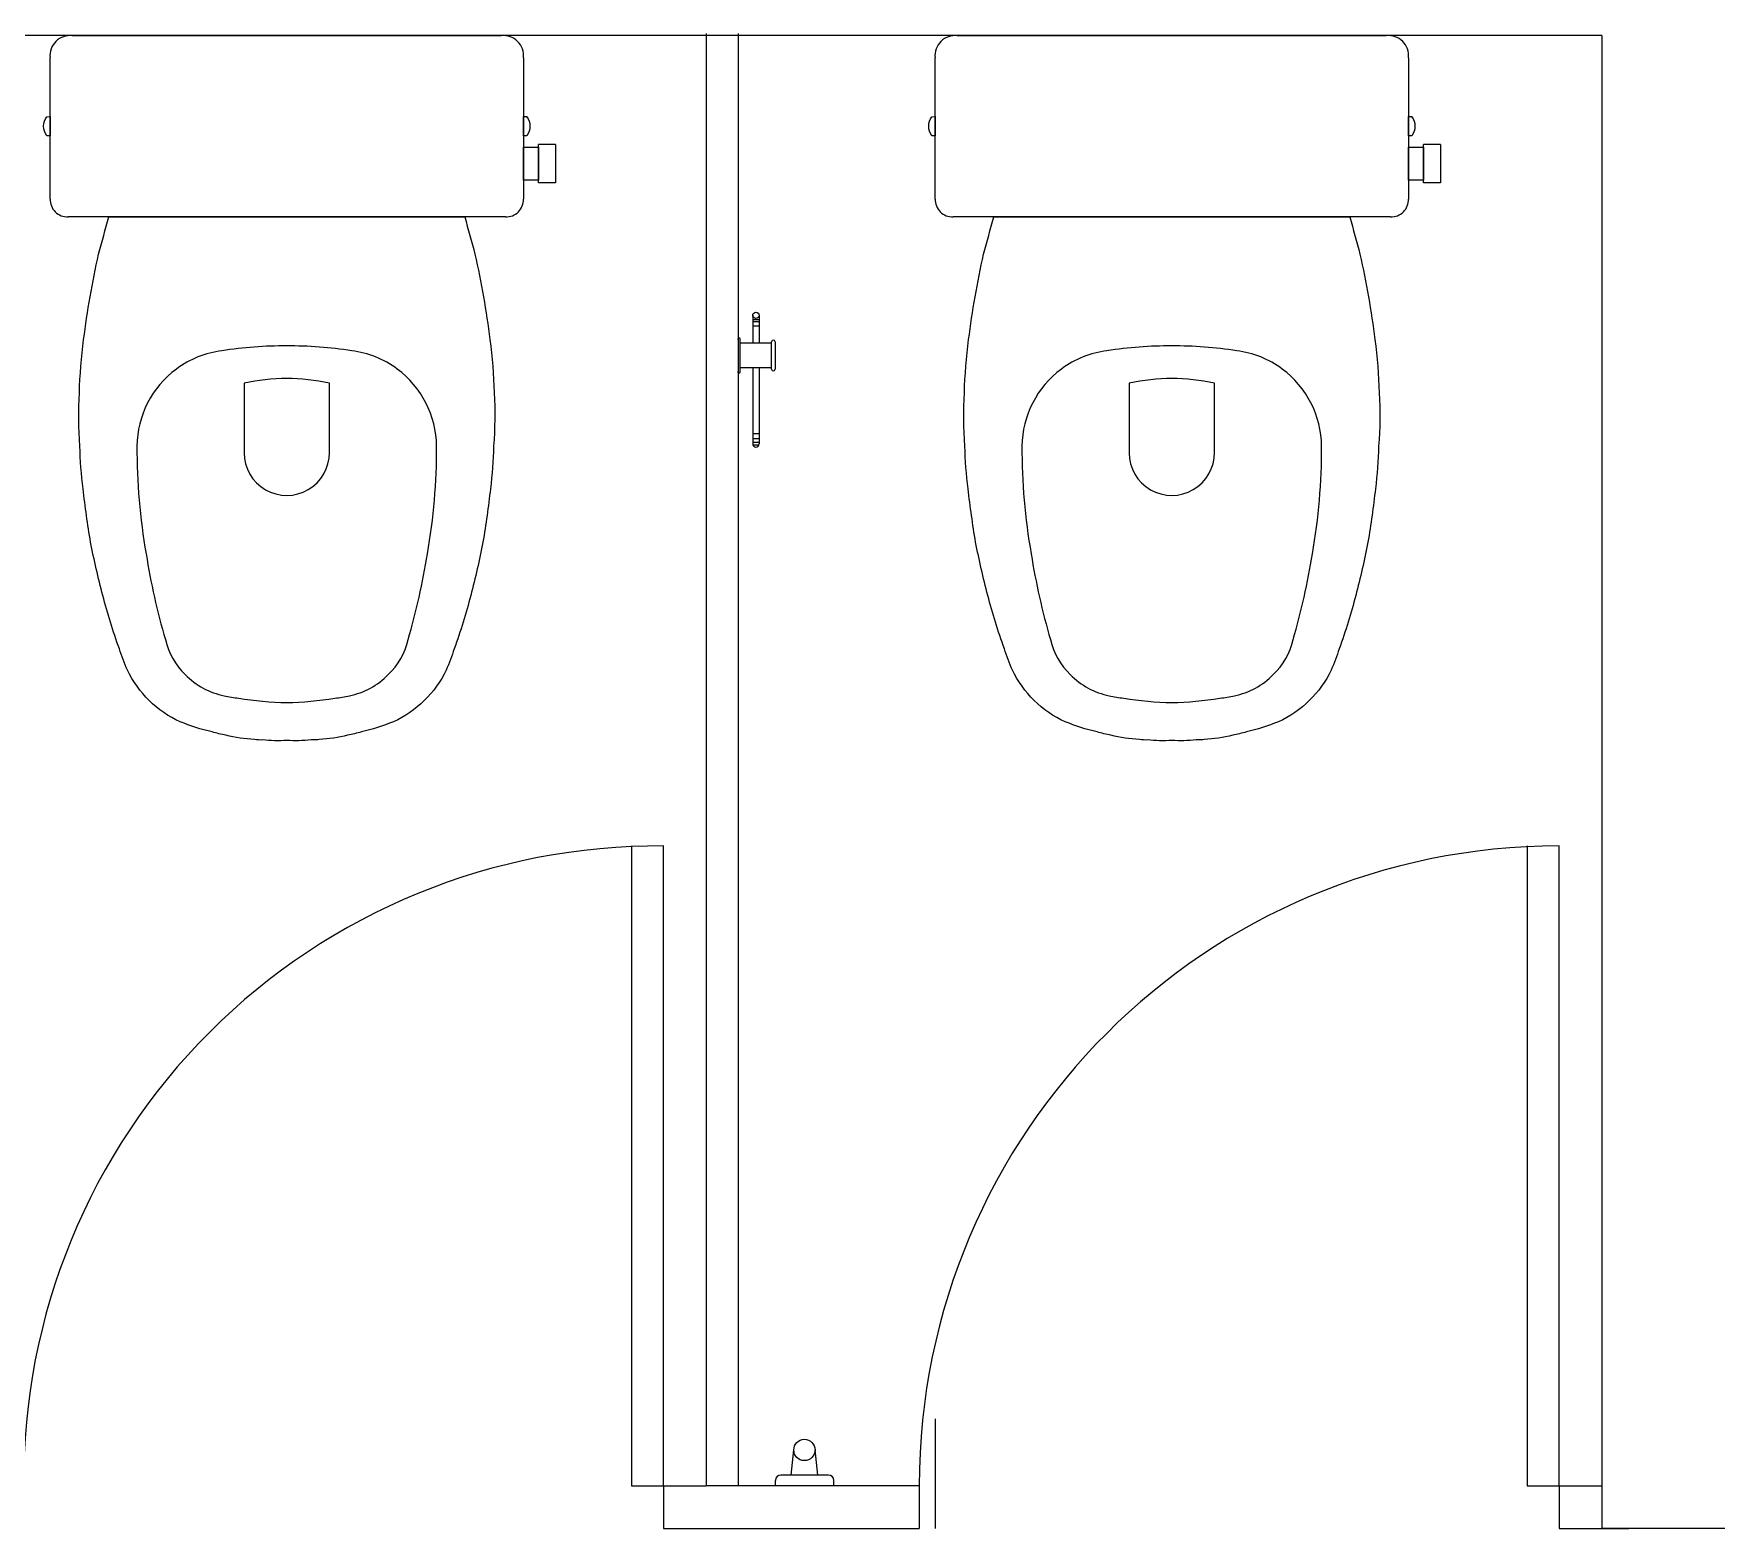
# Model space of a CAD drawing. Header units: inches. Extents: x 542650 to 544515, y 9574150 to 9574595.
# Drawn here: x 542789.12 to 542790.698, y 9574233.384 to 9574234.786 of the extents above; entities that cross this region are included whole.
import ezdxf

# ---------------------------------------------------------------- set-up
doc = ezdxf.new("R2010")
doc.units = ezdxf.units.IN
doc.header["$MEASUREMENT"] = 0
doc.layers.add('I-ARQ', color=8, linetype='Continuous')

msp = doc.modelspace()

# ---------------------------------------------------------------- linework, layer by layer
at = {"layer": 'I-ARQ'}
for p, q in [((542790.5909, 9574234.784), (542788.1159, 9574234.784)), ((542789.1565, 9574234.784), (542789.5589, 9574234.784)), ((542789.7509, 9574234.7859), (542789.7509, 9574233.424)), ((542789.7809, 9574234.7859), (542789.7809, 9574233.424)), ((542789.9865, 9574234.784), (542790.3889, 9574234.784)), ((542790.5909, 9574234.784), (542790.5909, 9574233.424)), ((542789.1357, 9574234.6307), (542789.1357, 9574234.7632)), ((542789.5797, 9574234.7632), (542789.5797, 9574234.6307)), ((542789.9657, 9574234.6307), (542789.9657, 9574234.7632)), ((542790.4097, 9574234.7632), (542790.4097, 9574234.6307)), ((542789.5627, 9574234.614), (542789.1527, 9574234.614)), ((542790.3927, 9574234.614), (542789.9827, 9574234.614)), ((542789.7947, 9574234.5217), (542789.7947, 9574234.4956)), ((542789.8007, 9574234.5217), (542789.8007, 9574234.4956)), ((542789.7947, 9574234.5179), (542789.8007, 9574234.5179)), ((542789.7947, 9574234.5158), (542789.8007, 9574234.5158)), ((542789.7947, 9574234.5117), (542789.8007, 9574234.5117)), ((542789.783, 9574234.469), (542789.783, 9574234.499)), ((542789.8124, 9574234.4956), (542789.783, 9574234.4956)), ((542789.8124, 9574234.4711), (542789.8124, 9574234.4969)), ((542789.8159, 9574234.4711), (542789.8159, 9574234.4969)), ((542789.8124, 9574234.4724), (542789.783, 9574234.4724)), ((542789.7947, 9574234.4724), (542789.7947, 9574234.401)), ((542789.8007, 9574234.4724), (542789.8007, 9574234.401)), ((542789.7947, 9574234.411), (542789.8007, 9574234.411)), ((542789.7947, 9574234.406), (542789.8007, 9574234.406)), ((542789.7947, 9574234.4027), (542789.8007, 9574234.4027)), ((542789.7948, 9574234.4002), (542789.8005, 9574234.4002)), ((542789.6809, 9574234.024), (542789.6809, 9574233.424)), ((542789.7109, 9574233.424), (542789.7109, 9574234.024)), ((542790.5209, 9574234.024), (542790.5209, 9574233.424)), ((542790.5509, 9574233.424), (542790.5509, 9574234.024)), ((542789.9659, 9574233.4868), (542789.9659, 9574233.384)), ((542789.8307, 9574233.434), (542789.8332, 9574233.4575)), ((542789.8558, 9574233.434), (542789.8532, 9574233.4575)), ((542789.8658, 9574233.434), (542789.821, 9574233.434)), ((542790.5909, 9574233.434), (542790.5909, 9574233.424)), ((542789.6809, 9574233.424), (542789.7109, 9574233.424)), ((542789.7109, 9574233.424), (542789.7109, 9574233.384)), ((542789.7109, 9574233.424), (542789.7509, 9574233.424)), ((542789.9509, 9574233.424), (542789.7509, 9574233.424)), ((542789.816, 9574233.424), (542789.816, 9574233.429)), ((542789.8708, 9574233.424), (542789.816, 9574233.424)), ((542789.8708, 9574233.424), (542789.8708, 9574233.429)), ((542789.9509, 9574233.424), (542789.9509, 9574233.384)), ((542790.5209, 9574233.424), (542790.5509, 9574233.424)), ((542790.5509, 9574233.424), (542790.5509, 9574233.384)), ((542790.5509, 9574233.424), (542790.5909, 9574233.424)), ((542790.5909, 9574233.424), (542790.5909, 9574233.424)), ((542790.5909, 9574233.424), (542790.5909, 9574233.384)), ((542789.7109, 9574233.384), (542789.7509, 9574233.384)), ((542789.7509, 9574233.384), (542789.7809, 9574233.384)), ((542789.7509, 9574233.384), (542789.7809, 9574233.384)), ((542789.7609, 9574233.384), (542789.9509, 9574233.384)), ((542790.5509, 9574233.384), (542790.5609, 9574233.384)), ((542790.5609, 9574233.384), (542790.5909, 9574233.384)), ((542790.5609, 9574233.384), (542790.5909, 9574233.384)), ((542790.5859, 9574233.384), (542790.5909, 9574233.384)), ((542790.5862, 9574233.384), (542790.6162, 9574233.384)), ((542794.2859, 9574233.384), (542790.5909, 9574233.384))]:
    msp.add_line(p, q, dxfattribs=at)
at = {"layer": 'I-ARQ', "linetype": 'ByBlock'}
for p, q in [((542789.6097, 9574234.682), (542789.5937, 9574234.682)), ((542789.5937, 9574234.646), (542789.5937, 9574234.682)), ((542789.6097, 9574234.682), (542789.6097, 9574234.646)), ((542790.4397, 9574234.682), (542790.4237, 9574234.682)), ((542790.4237, 9574234.646), (542790.4237, 9574234.682)), ((542790.4397, 9574234.682), (542790.4397, 9574234.646)), ((542789.6097, 9574234.646), (542789.5937, 9574234.646)), ((542790.4397, 9574234.646), (542790.4237, 9574234.646))]:
    msp.add_line(p, q, dxfattribs=at)
for points in [[(542789.1357, 9574234.708), (542789.1357, 9574234.69), (542789.1328, 9574234.69, -0.197763), (542789.1327, 9574234.6901, -0.161404), (542789.1297, 9574234.6991, -0.158802), (542789.1327, 9574234.7079, -0.197763), (542789.1328, 9574234.708)], [(542789.5826, 9574234.708, -0.197763), (542789.5828, 9574234.7079, -0.15883), (542789.5857, 9574234.6991, -0.161377), (542789.5828, 9574234.6901, -0.197763), (542789.5826, 9574234.69), (542789.5797, 9574234.69), (542789.5797, 9574234.708)], [(542789.9657, 9574234.708), (542789.9657, 9574234.69), (542789.9628, 9574234.69, -0.197763), (542789.9627, 9574234.6901, -0.161404), (542789.9597, 9574234.6991, -0.158802), (542789.9627, 9574234.7079, -0.197763), (542789.9628, 9574234.708)], [(542790.4126, 9574234.708, -0.197763), (542790.4128, 9574234.7079, -0.15883), (542790.4157, 9574234.6991, -0.161377), (542790.4128, 9574234.6901, -0.197763), (542790.4126, 9574234.69), (542790.4097, 9574234.69), (542790.4097, 9574234.708)]]:
    msp.add_lwpolyline(points, format="xyb", close=True, dxfattribs=at)
for points in [[(542789.5937, 9574234.6795), (542789.5937, 9574234.6485), (542789.5797, 9574234.6485), (542789.5797, 9574234.6795)], [(542790.4237, 9574234.6795), (542790.4237, 9574234.6485), (542790.4097, 9574234.6485), (542790.4097, 9574234.6795)]]:
    msp.add_lwpolyline(points, close=True, dxfattribs=at)
at = {"layer": 'I-ARQ'}
for points in [[(542789.5247, 9574234.614, 0.003882), (542789.5342, 9574234.579, -0.024258), (542789.5482, 9574234.499, -0.02486), (542789.5522, 9574234.449, -0.033324), (542789.5517, 9574234.399, -0.02486), (542789.5487, 9574234.359, -0.012268), (542789.5417, 9574234.309, -0.015806), (542789.5302, 9574234.259, -0.026699), (542789.5147, 9574234.209, -0.021919), (542789.5072, 9574234.189, -0.174675), (542789.4577, 9574234.1405, -0.045452), (542789.4277, 9574234.131, -0.022856), (542789.4148, 9574234.1278, -0.041289), (542789.3881, 9574234.1238, -0.039166), (542789.3824, 9574234.1234, -0.012899), (542789.3805, 9574234.1234, -0.04333), (542789.3577, 9574234.123, -0.04333), (542789.3349, 9574234.1234, -0.052091), (542789.3273, 9574234.1238, -0.041289), (542789.3006, 9574234.1278, -0.022856), (542789.2877, 9574234.131, -0.045452), (542789.2577, 9574234.1405, -0.174675), (542789.2082, 9574234.189, -0.021919), (542789.2007, 9574234.209, -0.026699), (542789.1852, 9574234.259, -0.015806), (542789.1737, 9574234.309, -0.012268), (542789.1667, 9574234.359, -0.02486), (542789.1637, 9574234.399, -0.033324), (542789.1632, 9574234.449, -0.02486), (542789.1672, 9574234.499, -0.024258), (542789.1812, 9574234.579, 0.003882), (542789.1907, 9574234.614)], [(542790.3547, 9574234.614, 0.003882), (542790.3642, 9574234.579, -0.024258), (542790.3782, 9574234.499, -0.02486), (542790.3822, 9574234.449, -0.033324), (542790.3817, 9574234.399, -0.02486), (542790.3787, 9574234.359, -0.012268), (542790.3717, 9574234.309, -0.015806), (542790.3602, 9574234.259, -0.026699), (542790.3447, 9574234.209, -0.021919), (542790.3372, 9574234.189, -0.174675), (542790.2877, 9574234.1405, -0.045452), (542790.2577, 9574234.131, -0.022856), (542790.2448, 9574234.1278, -0.041289), (542790.2181, 9574234.1238, -0.039166), (542790.2124, 9574234.1234, -0.012899), (542790.2105, 9574234.1234, -0.04333), (542790.1877, 9574234.123, -0.04333), (542790.1649, 9574234.1234, -0.052091), (542790.1573, 9574234.1238, -0.041289), (542790.1306, 9574234.1278, -0.022856), (542790.1177, 9574234.131, -0.045452), (542790.0877, 9574234.1405, -0.174675), (542790.0382, 9574234.189, -0.021919), (542790.0307, 9574234.209, -0.026699), (542790.0152, 9574234.259, -0.015806), (542790.0037, 9574234.309, -0.012268), (542789.9967, 9574234.359, -0.02486), (542789.9937, 9574234.399, -0.033324), (542789.9932, 9574234.449, -0.02486), (542789.9972, 9574234.499, -0.024258), (542790.0112, 9574234.579, 0.003882), (542790.0207, 9574234.614)], [(542789.2542, 9574234.4713, 0.234638), (542789.2172, 9574234.3991, 0.044666), (542789.2258, 9574234.298, 0.031515), (542789.2439, 9574234.2175, 0.151063), (542789.2625, 9574234.1847, 0.148094), (542789.299, 9574234.1648, 0.031073), (542789.3126, 9574234.1626, 0.035055), (542789.3577, 9574234.1585, 0.035055), (542789.4029, 9574234.1626, 0.031073), (542789.4165, 9574234.1648, 0.148094), (542789.4529, 9574234.1847, 0.151063), (542789.4715, 9574234.2175, 0.031515), (542789.4896, 9574234.298, 0.044666), (542789.4982, 9574234.3991, 0.234638), (542789.4613, 9574234.4713, 0.129345), (542789.4186, 9574234.4884, 0.041331), (542789.3577, 9574234.493, 0.041331), (542789.2969, 9574234.4884, 0.129345)], [(542790.0842, 9574234.4713, 0.234638), (542790.0472, 9574234.3991, 0.044666), (542790.0558, 9574234.298, 0.031515), (542790.0739, 9574234.2175, 0.151063), (542790.0925, 9574234.1847, 0.148094), (542790.129, 9574234.1648, 0.031073), (542790.1426, 9574234.1626, 0.035055), (542790.1877, 9574234.1585, 0.035055), (542790.2329, 9574234.1626, 0.031073), (542790.2465, 9574234.1648, 0.148094), (542790.2829, 9574234.1847, 0.151063), (542790.3015, 9574234.2175, 0.031515), (542790.3196, 9574234.298, 0.044666), (542790.3282, 9574234.3991, 0.234638), (542790.2913, 9574234.4713, 0.129345), (542790.2486, 9574234.4884, 0.041331), (542790.1877, 9574234.493, 0.041331), (542790.1269, 9574234.4884, 0.129345)]]:
    msp.add_lwpolyline(points, format="xyb", close=True, dxfattribs=at)
at = {"layer": 'I-ARQ', "linetype": 'ByBlock'}
for points in [[(542789.3177, 9574234.458), (542789.3177, 9574234.3928, 1.002091), (542789.3977, 9574234.393), (542789.3977, 9574234.458, 0.054282), (542789.3577, 9574234.4624, 0.054282), (542789.3177, 9574234.458, -1.56536)], [(542790.1477, 9574234.458), (542790.1477, 9574234.3928, 1.002091), (542790.2277, 9574234.393), (542790.2277, 9574234.458, 0.054282), (542790.1877, 9574234.4624, 0.054282), (542790.1477, 9574234.458, -1.56536)]]:
    msp.add_lwpolyline(points, format="xyb", dxfattribs=at)
at = {"layer": 'I-ARQ'}
for centre, radius in [((542789.7977, 9574234.5217), 0.003), ((542789.8432, 9574233.4575), 0.01)]:
    msp.add_circle(centre, radius, dxfattribs=at)
for centre, radius, start, end in [((542789.1546, 9574234.7651), 0.019, 84.255, 185.745), ((542789.5608, 9574234.7651), 0.019, 354.255, 95.745), ((542789.9846, 9574234.7651), 0.019, 84.255, 185.745), ((542790.3908, 9574234.7651), 0.019, 354.255, 95.745), ((542789.1521, 9574234.6304), 0.0164, 178.7026, 272.174), ((542789.5634, 9574234.6304), 0.0164, 267.826, 1.2974), ((542789.9821, 9574234.6304), 0.0164, 178.7026, 272.174), ((542790.3934, 9574234.6304), 0.0164, 267.826, 1.2974), ((542789.7819, 9574234.4993), 0.00108, 342.7498, 197.2502), ((542789.8141, 9574234.4965), 0.00182, 13.2763, 166.7237), ((542789.7819, 9574234.4687), 0.00108, 162.7498, 17.2502), ((542789.8141, 9574234.4715), 0.00182, 193.2763, 346.7237), ((542789.7977, 9574234.401), 0.003, 180, 0), ((542789.7067, 9574233.4282), 0.5958, 89.5965, 180.4035), ((542790.5509, 9574233.424), 0.6, 90, 180), ((542789.821, 9574233.429), 0.005, 90, 180), ((542789.8658, 9574233.429), 0.005, 0, 90)]:
    msp.add_arc(centre, radius, start, end, dxfattribs=at)

doc.saveas('drawing.dxf')
